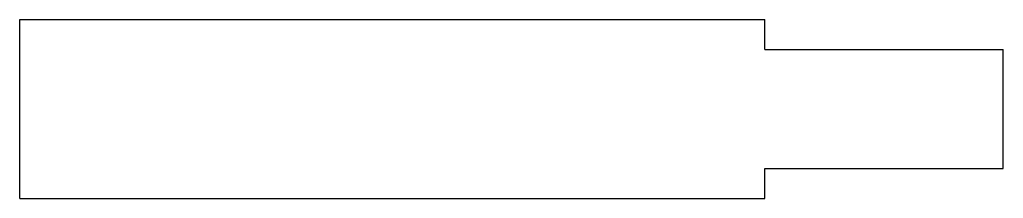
# Model space of a CAD drawing. Header units: millimetres. Extents: x 0 to 33, y 0 to 6.
import ezdxf

# ---------------------------------------------------------------- set-up
doc = ezdxf.new("R2010")
doc.units = ezdxf.units.MM

msp = doc.modelspace()

# ---------------------------------------------------------------- linework, layer by layer
for p, q in [((0, 6, 3), (25, 6, 3)), ((0, 0, 3), (0, 6, 3)), ((25, 5, 3), (25, 6, 3)), ((25, 5, 3), (33, 5, 3)), ((33, 1, 3), (33, 5, 3)), ((25, 0, 3), (25, 1, 3)), ((25, 1, 3), (33, 1, 3)), ((0, 0, 3), (25, 0, 3))]:
    msp.add_line(p, q)

doc.saveas('drawing.dxf')
